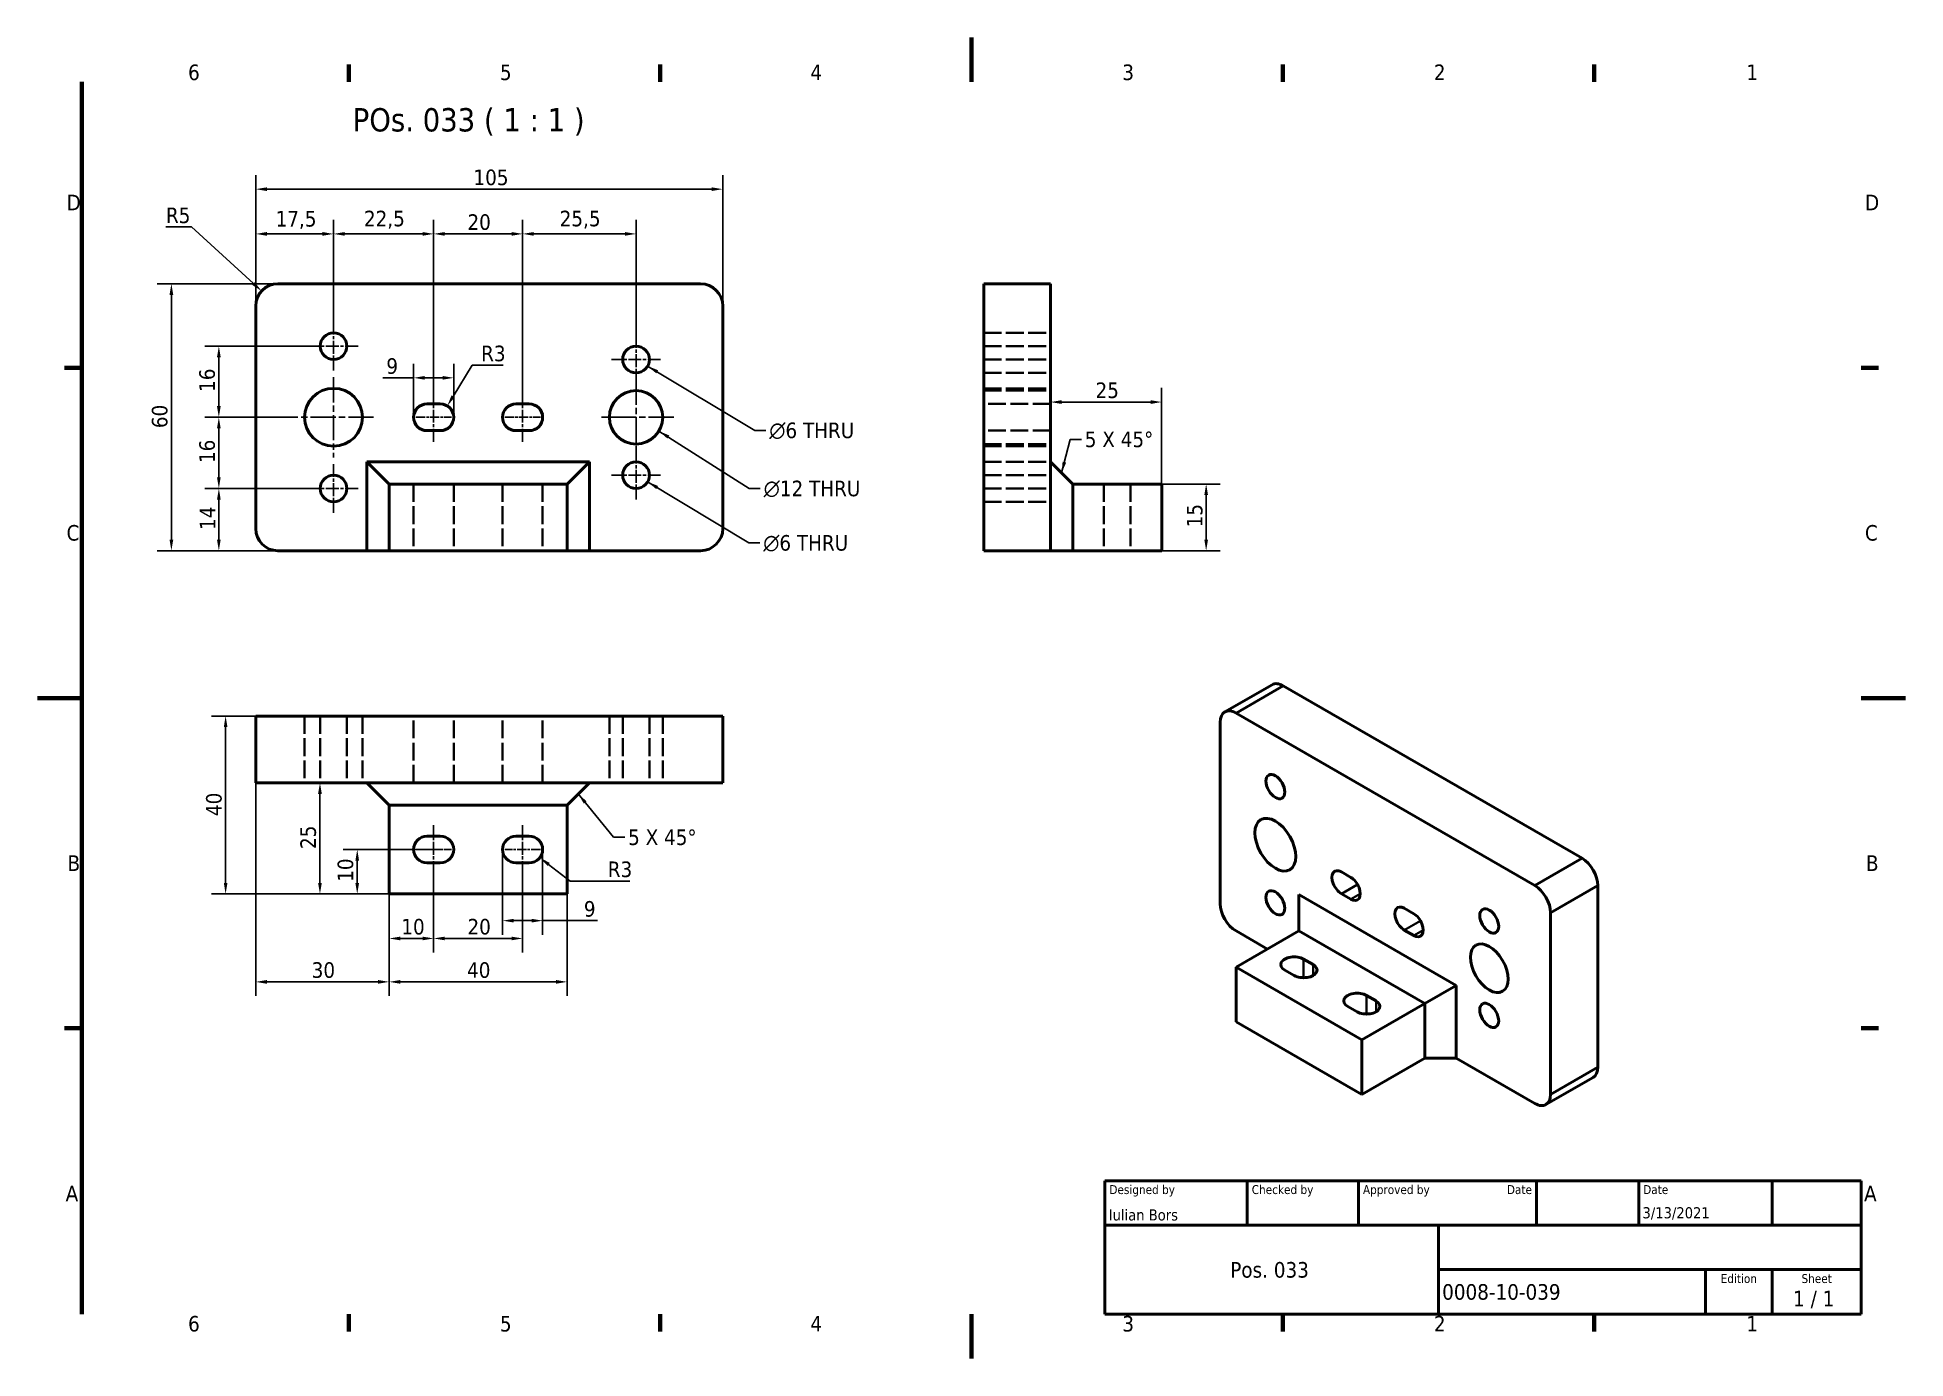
# Model space of a CAD drawing. Header units: millimetres. Extents: x 0 to 420, y 0 to 297.
import ezdxf
from ezdxf.enums import TextEntityAlignment as Align

# ---------------------------------------------------------------- set-up
doc = ezdxf.new("R2010")
doc.units = ezdxf.units.MM
doc.linetypes.add('CHAIN', pattern=[0.3543, 0.2362, -0.0295, 0.0591, -0.0295])
doc.linetypes.add('DASHED', pattern=[0.2068, 0.1655, -0.0413])
for name, color, linetype, lineweight in [('Border (ISO)', 7, 'Continuous', 70), ('Center Mark (ISO)', 7, 'Continuous', 25), ('Centerline (ISO)', 7, 'Continuous', 25), ('Dimension (ISO)', 7, 'Continuous', 25), ('Hidden (ISO)', 7, 'DASHED', 35), ('Symbol (ISO)', 7, 'Continuous', 25), ('Title (ISO)', 7, 'Continuous', 50), ('Visible (ISO)', 7, 'Continuous', 50), ('Visible Narrow (ISO)', 7, 'Continuous', 35)]:
    doc.layers.add(name, color=color, linetype=linetype, lineweight=lineweight)
doc.styles.add('Note Text (ISO)', font='tahoma.ttf')
doc.styles.add('Text Style39', font='tahoma.ttf')
doc.styles.add('Text Style41', font='tahoma.ttf')
doc.styles.add('Text Style45', font='tahoma.ttf')
doc.dimstyles.new('Default - Method 1b (ISO)', dxfattribs={"dimtxt": 3.5, "dimasz": 2.5, "dimexe": 3.175, "dimexo": 0, "dimgap": 0.762, "dimtad": 1, "dimtoh": 1, "dimrnd": 1e-08, "dimtxsty": 'Note Text (ISO)', "dimcen": 0.09, "dimdle": 10, "dimclrd": 256, "dimclre": 256, "dimclrt": 256, "dimazin": 2, "dimtfac": 1, "dimtmove": 0, "dimatfit": 3, "dimfxl": 0, "dimtolj": 1, "dimlwd": -1, "dimlwe": -1, "dimarcsym": 0})
doc.dimstyles.new('Default - Method 1b (ISO)$7', dxfattribs={"dimtxt": 3.5, "dimasz": 2.5, "dimexe": 3.175, "dimexo": 0, "dimgap": 0.762, "dimtad": 1, "dimtoh": 1, "dimrnd": 1e-08, "dimtxsty": 'Note Text (ISO)', "dimcen": 0.09, "dimdle": 10, "dimclrd": 256, "dimclre": 256, "dimclrt": 256, "dimazin": 2, "dimtfac": 1, "dimtmove": 0, "dimatfit": 3, "dimfxl": 0, "dimtolj": 1, "dimlwd": -1, "dimlwe": -1, "dimarcsym": 0})
doc.dimstyles.new('Default - Method 2b (ISO)$7', dxfattribs={"dimtxt": 3.5, "dimasz": 2.5, "dimexe": 3.175, "dimexo": 0, "dimgap": 0.762, "dimtad": 1, "dimtih": 1, "dimtoh": 1, "dimrnd": 1e-08, "dimtxsty": 'Note Text (ISO)', "dimcen": 0.09, "dimdle": 10, "dimclrd": 256, "dimclre": 256, "dimclrt": 256, "dimazin": 2, "dimtfac": 1, "dimtmove": 0, "dimatfit": 3, "dimfxl": 0, "dimtolj": 1, "dimlwd": -1, "dimlwe": -1, "dimarcsym": 0})

# ---------------------------------------------------------------- blocks, each defined once
blk = doc.blocks.new('Borders Default Border')
at = {"layer": 'Border (ISO)'}
for p, q in [((70, 287), (70, 290.9)), ((140, 287), (140, 290.9)), ((280, 287), (280, 290.9)), ((350, 287), (350, 290.9)), ((10, 222.75), (6.1, 222.75)), ((410, 222.75), (413.9, 222.75)), ((10, 74.25), (6.1, 74.25)), ((410, 74.25), (413.9, 74.25)), ((70, 10), (70, 6.1)), ((140, 10), (140, 6.1)), ((280, 10), (280, 6.1)), ((350, 10), (350, 6.1))]:
    blk.add_line(p, q, dxfattribs=at)
at = {"layer": 'Border (ISO)', "flags": 128}
for points in [[(210, 297), (210, 287)], [(10, 10), (10, 287)], [(0, 148.5), (10, 148.5)], [(420, 148.5), (410, 148.5)], [(210, 0), (210, 10)]]:
    blk.add_lwpolyline(points, dxfattribs=at)
at = {"layer": 'Border (ISO)', "char_height": 3.5, "attachment_point": 7, "style": 'Note Text (ISO)'}
for s, insert in [('6', (33.88, 287.33)), ('5', (103.98, 287.33)), ('4', (173.78, 287.4)), ('3', (243.91, 287.33)), ('2', (313.94, 287.4)), ('1', (384.21, 287.4)), ('D', (6.57, 258.13)), ('D', (410.87, 258.13)), ('C', (6.56, 183.81)), ('C', (410.86, 183.81)), ('B', (6.78, 109.63)), ('B', (411.08, 109.63)), ('A', (6.36, 35.38)), ('A', (410.66, 35.38)), ('6', (33.88, 6.03)), ('5', (103.98, 6.03)), ('4', (173.78, 6.1)), ('3', (243.91, 6.03)), ('2', (313.94, 6.1)), ('1', (384.21, 6.1))]:
    blk.add_mtext(s, dxfattribs=dict(at, insert=insert))
blk = doc.blocks.new('*D5')
at = {"layer": 'Defpoints', "color": 0}
for p in [(40.8, 195.6), (61.09, 195.6), (54.09, 181.6)]:
    blk.add_point(p, dxfattribs=at)
at = {"layer": 'Dimension (ISO)'}
for p, q in [((61.09, 195.6), (37.62, 195.6)), ((40.8, 184.1), (40.8, 193.1)), ((54.09, 181.6), (37.62, 181.6))]:
    blk.add_line(p, q, dxfattribs=at)
for points in [[(40.38, 193.1), (41.21, 193.1), (40.8, 195.6)], [(40.38, 184.1), (41.21, 184.1), (40.8, 181.6)]]:
    blk.add_solid(points, dxfattribs=at)
at = {"layer": 'Dimension (ISO)', "insert": (36.52, 186.29), "char_height": 3.5, "attachment_point": 1, "rotation": 90, "style": 'Note Text (ISO)'}
blk.add_mtext('\\A1;14', dxfattribs=at)
blk = doc.blocks.new('*D6')
at = {"layer": 'Defpoints', "color": 0}
for p in [(57.59, 211.6), (40.8, 195.6), (61.09, 195.6)]:
    blk.add_point(p, dxfattribs=at)
at = {"layer": 'Dimension (ISO)'}
for p, q in [((57.59, 211.6), (37.62, 211.6)), ((40.8, 209.1), (40.8, 198.1)), ((61.09, 195.6), (37.62, 195.6))]:
    blk.add_line(p, q, dxfattribs=at)
for points in [[(40.38, 209.1), (41.21, 209.1), (40.8, 211.6)], [(40.38, 198.1), (41.21, 198.1), (40.8, 195.6)]]:
    blk.add_solid(points, dxfattribs=at)
at = {"layer": 'Dimension (ISO)', "insert": (36.4, 201.31), "char_height": 3.5, "attachment_point": 1, "rotation": 90, "style": 'Note Text (ISO)'}
blk.add_mtext('\\A1;16', dxfattribs=at)
blk = doc.blocks.new('*D7')
at = {"layer": 'Defpoints', "color": 0}
for p in [(40.8, 227.6), (61.09, 227.6), (57.59, 211.6)]:
    blk.add_point(p, dxfattribs=at)
at = {"layer": 'Dimension (ISO)'}
for p, q in [((61.09, 227.6), (37.62, 227.6)), ((40.8, 214.1), (40.8, 225.1)), ((57.59, 211.6), (37.62, 211.6))]:
    blk.add_line(p, q, dxfattribs=at)
for points in [[(40.38, 225.1), (41.21, 225.1), (40.8, 227.6)], [(40.38, 214.1), (41.21, 214.1), (40.8, 211.6)]]:
    blk.add_solid(points, dxfattribs=at)
at = {"layer": 'Dimension (ISO)', "insert": (36.4, 217.31), "char_height": 3.5, "attachment_point": 1, "rotation": 90, "style": 'Note Text (ISO)'}
blk.add_mtext('\\A1;16', dxfattribs=at)
blk = doc.blocks.new('*D8')
at = {"layer": 'Defpoints', "color": 0}
for p in [(54.09, 241.6), (30.13, 181.6), (54.09, 181.6)]:
    blk.add_point(p, dxfattribs=at)
at = {"layer": 'Dimension (ISO)'}
for p, q in [((54.09, 241.6), (26.96, 241.6)), ((30.13, 239.1), (30.13, 184.1)), ((54.09, 181.6), (26.96, 181.6))]:
    blk.add_line(p, q, dxfattribs=at)
for points in [[(29.71, 239.1), (30.55, 239.1), (30.13, 241.6)], [(29.71, 184.1), (30.55, 184.1), (30.13, 181.6)]]:
    blk.add_solid(points, dxfattribs=at)
at = {"layer": 'Dimension (ISO)', "insert": (25.73, 209.16), "char_height": 3.5, "attachment_point": 1, "rotation": 90, "style": 'Note Text (ISO)'}
blk.add_mtext('\\A1;60', dxfattribs=at)
blk = doc.blocks.new('*D9')
at = {"layer": 'Defpoints', "color": 0}
for p in [(66.59, 252.82), (49.09, 236.6), (66.59, 233.1)]:
    blk.add_point(p, dxfattribs=at)
at = {"layer": 'Dimension (ISO)'}
for p, q in [((49.09, 236.6), (49.09, 256)), ((51.59, 252.82), (64.09, 252.82)), ((66.59, 233.1), (66.59, 256))]:
    blk.add_line(p, q, dxfattribs=at)
for points in [[(51.59, 253.24), (51.59, 252.41), (49.09, 252.82)], [(64.09, 253.24), (64.09, 252.41), (66.59, 252.82)]]:
    blk.add_solid(points, dxfattribs=at)
at = {"layer": 'Dimension (ISO)', "insert": (53.56, 257.97), "char_height": 3.5, "attachment_point": 1, "style": 'Note Text (ISO)'}
blk.add_mtext('\\A1;17,5', dxfattribs=at)
blk = doc.blocks.new('*D10')
at = {"layer": 'Defpoints', "color": 0}
for p in [(89.09, 252.82), (66.59, 233.1), (89.09, 217.1)]:
    blk.add_point(p, dxfattribs=at)
at = {"layer": 'Dimension (ISO)'}
for p, q in [((66.59, 233.1), (66.59, 256)), ((69.09, 252.82), (86.59, 252.82)), ((89.09, 217.1), (89.09, 256))]:
    blk.add_line(p, q, dxfattribs=at)
for points in [[(69.09, 253.24), (69.09, 252.41), (66.59, 252.82)], [(86.59, 253.24), (86.59, 252.41), (89.09, 252.82)]]:
    blk.add_solid(points, dxfattribs=at)
at = {"layer": 'Dimension (ISO)', "insert": (73.42, 258.03), "char_height": 3.5, "attachment_point": 1, "style": 'Note Text (ISO)'}
blk.add_mtext('\\A1;22,5', dxfattribs=at)
blk = doc.blocks.new('*D11')
at = {"layer": 'Defpoints', "color": 0}
for p in [(109.09, 252.82), (89.09, 217.1), (109.09, 217.1)]:
    blk.add_point(p, dxfattribs=at)
at = {"layer": 'Dimension (ISO)'}
for p, q in [((89.09, 217.1), (89.09, 256)), ((91.59, 252.82), (106.59, 252.82)), ((109.09, 217.1), (109.09, 256))]:
    blk.add_line(p, q, dxfattribs=at)
for points in [[(91.59, 253.24), (91.59, 252.41), (89.09, 252.82)], [(106.59, 253.24), (106.59, 252.41), (109.09, 252.82)]]:
    blk.add_solid(points, dxfattribs=at)
at = {"layer": 'Dimension (ISO)', "insert": (96.69, 257.23), "char_height": 3.5, "attachment_point": 1, "style": 'Note Text (ISO)'}
blk.add_mtext('\\A1;20', dxfattribs=at)
blk = doc.blocks.new('*D12')
at = {"layer": 'Defpoints', "color": 0}
for p in [(134.59, 252.82), (134.59, 230.1), (109.09, 217.1)]:
    blk.add_point(p, dxfattribs=at)
at = {"layer": 'Dimension (ISO)'}
for p, q in [((109.09, 217.1), (109.09, 256)), ((111.59, 252.82), (132.09, 252.82)), ((134.59, 230.1), (134.59, 256))]:
    blk.add_line(p, q, dxfattribs=at)
for points in [[(111.59, 253.24), (111.59, 252.41), (109.09, 252.82)], [(132.09, 253.24), (132.09, 252.41), (134.59, 252.82)]]:
    blk.add_solid(points, dxfattribs=at)
at = {"layer": 'Dimension (ISO)', "insert": (117.42, 258.03), "char_height": 3.5, "attachment_point": 1, "style": 'Note Text (ISO)'}
blk.add_mtext('\\A1;25,5', dxfattribs=at)
blk = doc.blocks.new('*D13')
at = {"layer": 'Defpoints', "color": 0}
for p in [(154.09, 262.88), (49.09, 236.6), (154.09, 236.6)]:
    blk.add_point(p, dxfattribs=at)
at = {"layer": 'Dimension (ISO)'}
for p, q in [((49.09, 236.6), (49.09, 266.05)), ((154.09, 236.6), (154.09, 266.05)), ((51.59, 262.88), (151.59, 262.88))]:
    blk.add_line(p, q, dxfattribs=at)
for points in [[(51.59, 263.29), (51.59, 262.46), (49.09, 262.88)], [(151.59, 263.29), (151.59, 262.46), (154.09, 262.88)]]:
    blk.add_solid(points, dxfattribs=at)
at = {"layer": 'Dimension (ISO)', "insert": (98.04, 267.28), "char_height": 3.5, "attachment_point": 1, "style": 'Note Text (ISO)'}
blk.add_mtext('\\A1;105', dxfattribs=at)
blk = doc.blocks.new('*D14')
at = {"layer": 'Defpoints', "color": 0}
for p in [(50.41, 239.98), (54.09, 236.6)]:
    blk.add_point(p, dxfattribs=at)
at = {"layer": 'Dimension (ISO)'}
for p, q in [((28.91, 254.42), (34.68, 254.42)), ((34.68, 254.42), (48.56, 241.67))]:
    blk.add_line(p, q, dxfattribs=at)
blk.add_solid([(48.85, 241.98), (48.28, 241.36), (50.41, 239.98)], dxfattribs=at)
at = {"layer": 'Dimension (ISO)', "insert": (28.91, 258.75), "char_height": 3.5, "attachment_point": 1, "style": 'Note Text (ISO)'}
blk.add_mtext('\\A1;R5', dxfattribs=at)
blk = doc.blocks.new('*D15')
at = {"layer": 'Defpoints', "color": 0}
for p in [(89.09, 108.95), (79.09, 104.45), (89.09, 94.45)]:
    blk.add_point(p, dxfattribs=at)
at = {"layer": 'Dimension (ISO)'}
for p, q in [((89.09, 108.95), (89.09, 91.27)), ((79.09, 104.45), (79.09, 91.27)), ((81.59, 94.45), (86.59, 94.45))]:
    blk.add_line(p, q, dxfattribs=at)
for points in [[(81.59, 94.86), (81.59, 94.03), (79.09, 94.45)], [(86.59, 94.86), (86.59, 94.03), (89.09, 94.45)]]:
    blk.add_solid(points, dxfattribs=at)
at = {"layer": 'Dimension (ISO)', "insert": (81.82, 98.85), "char_height": 3.5, "attachment_point": 1, "style": 'Note Text (ISO)'}
blk.add_mtext('\\A1;10', dxfattribs=at)
blk = doc.blocks.new('*D16')
at = {"layer": 'Defpoints', "color": 0}
for p in [(89.09, 108.95), (109.09, 108.95), (109.09, 94.45)]:
    blk.add_point(p, dxfattribs=at)
at = {"layer": 'Dimension (ISO)'}
for p, q in [((89.09, 108.95), (89.09, 91.27)), ((109.09, 108.95), (109.09, 91.27)), ((91.59, 94.45), (106.59, 94.45))]:
    blk.add_line(p, q, dxfattribs=at)
for points in [[(91.59, 94.86), (91.59, 94.03), (89.09, 94.45)], [(106.59, 94.86), (106.59, 94.03), (109.09, 94.45)]]:
    blk.add_solid(points, dxfattribs=at)
at = {"layer": 'Dimension (ISO)', "insert": (96.69, 98.85), "char_height": 3.5, "attachment_point": 1, "style": 'Note Text (ISO)'}
blk.add_mtext('\\A1;20', dxfattribs=at)
blk = doc.blocks.new('*D17')
at = {"layer": 'Defpoints', "color": 0}
for p in [(79.09, 104.45), (119.09, 104.45), (119.09, 84.69)]:
    blk.add_point(p, dxfattribs=at)
at = {"layer": 'Dimension (ISO)'}
for p, q in [((79.09, 104.45), (79.09, 81.52)), ((119.09, 104.45), (119.09, 81.52)), ((81.59, 84.69), (116.59, 84.69))]:
    blk.add_line(p, q, dxfattribs=at)
for points in [[(81.59, 85.11), (81.59, 84.27), (79.09, 84.69)], [(116.59, 85.11), (116.59, 84.27), (119.09, 84.69)]]:
    blk.add_solid(points, dxfattribs=at)
at = {"layer": 'Dimension (ISO)', "insert": (96.6, 89.1), "char_height": 3.5, "attachment_point": 1, "style": 'Note Text (ISO)'}
blk.add_mtext('\\A1;40', dxfattribs=at)
blk = doc.blocks.new('*D18')
at = {"layer": 'Defpoints', "color": 0}
for p in [(71.91, 114.45), (90.59, 114.45), (79.09, 104.45)]:
    blk.add_point(p, dxfattribs=at)
at = {"layer": 'Dimension (ISO)'}
for p, q in [((90.59, 114.45), (68.73, 114.45)), ((71.91, 106.95), (71.91, 111.95)), ((79.09, 104.45), (68.73, 104.45))]:
    blk.add_line(p, q, dxfattribs=at)
for points in [[(71.49, 111.95), (72.32, 111.95), (71.91, 114.45)], [(71.49, 106.95), (72.32, 106.95), (71.91, 104.45)]]:
    blk.add_solid(points, dxfattribs=at)
at = {"layer": 'Dimension (ISO)', "insert": (67.5, 107.18), "char_height": 3.5, "attachment_point": 1, "rotation": 90, "style": 'Note Text (ISO)'}
blk.add_mtext('\\A1;10', dxfattribs=at)
blk = doc.blocks.new('*D19')
at = {"layer": 'Defpoints', "color": 0}
for p in [(63.53, 129.45), (63.53, 104.45), (79.09, 104.45)]:
    blk.add_point(p, dxfattribs=at)
at = {"layer": 'Dimension (ISO)'}
for p, q in [((63.53, 126.95), (63.53, 106.95)), ((79.09, 104.45), (60.35, 104.45))]:
    blk.add_line(p, q, dxfattribs=at)
for points in [[(63.11, 126.95), (63.95, 126.95), (63.53, 129.45)], [(63.11, 106.95), (63.95, 106.95), (63.53, 104.45)]]:
    blk.add_solid(points, dxfattribs=at)
at = {"layer": 'Dimension (ISO)', "insert": (59.12, 114.57), "char_height": 3.5, "attachment_point": 1, "rotation": 90, "style": 'Note Text (ISO)'}
blk.add_mtext('\\A1;25', dxfattribs=at)
blk = doc.blocks.new('*D20')
at = {"layer": 'Defpoints', "color": 0}
for p in [(104.59, 114.45), (113.59, 114.45), (113.59, 98.45)]:
    blk.add_point(p, dxfattribs=at)
at = {"layer": 'Dimension (ISO)'}
for p, q in [((104.59, 114.45), (104.59, 95.27)), ((113.59, 114.45), (113.59, 95.27)), ((107.09, 98.45), (111.09, 98.45)), ((113.59, 98.45), (125.89, 98.45))]:
    blk.add_line(p, q, dxfattribs=at)
for points in [[(107.09, 98.86), (107.09, 98.03), (104.59, 98.45)], [(111.09, 98.86), (111.09, 98.03), (113.59, 98.45)]]:
    blk.add_solid(points, dxfattribs=at)
at = {"layer": 'Dimension (ISO)', "insert": (122.86, 102.85), "char_height": 3.5, "attachment_point": 1, "style": 'Note Text (ISO)'}
blk.add_mtext('\\A1;9', dxfattribs=at)
blk = doc.blocks.new('*D21')
at = {"layer": 'Defpoints', "color": 0}
for p in [(110.59, 114.45), (112.96, 112.62)]:
    blk.add_point(p, dxfattribs=at)
at = {"layer": 'Dimension (ISO)'}
for p, q in [((119.81, 107.34), (114.94, 111.09)), ((133.22, 107.34), (119.81, 107.34))]:
    blk.add_line(p, q, dxfattribs=at)
blk.add_solid([(115.2, 111.42), (114.69, 110.76), (112.96, 112.62)], dxfattribs=at)
at = {"layer": 'Dimension (ISO)', "insert": (128.23, 111.75), "char_height": 3.5, "attachment_point": 1, "style": 'Note Text (ISO)'}
blk.add_mtext('\\A1;R3', dxfattribs=at)
blk = doc.blocks.new('*D22')
at = {"layer": 'Defpoints', "color": 0}
for p in [(93.59, 220.47), (84.59, 211.6), (93.59, 211.6)]:
    blk.add_point(p, dxfattribs=at)
at = {"layer": 'Dimension (ISO)'}
for p, q in [((84.59, 211.6), (84.59, 223.64)), ((93.59, 211.6), (93.59, 223.64)), ((84.59, 220.47), (77.69, 220.47)), ((91.09, 220.47), (87.09, 220.47))]:
    blk.add_line(p, q, dxfattribs=at)
for points in [[(87.09, 220.89), (87.09, 220.05), (84.59, 220.47)], [(91.09, 220.89), (91.09, 220.05), (93.59, 220.47)]]:
    blk.add_solid(points, dxfattribs=at)
at = {"layer": 'Dimension (ISO)', "insert": (78.45, 224.87), "char_height": 3.5, "attachment_point": 1, "style": 'Note Text (ISO)'}
blk.add_mtext('\\A1;9', dxfattribs=at)
blk = doc.blocks.new('*D23')
at = {"layer": 'Defpoints', "color": 0}
for p in [(90.59, 211.6), (92.15, 214.16)]:
    blk.add_point(p, dxfattribs=at)
at = {"layer": 'Dimension (ISO)'}
for p, q in [((97.73, 223.29), (93.45, 216.29)), ((104.75, 223.29), (97.73, 223.29))]:
    blk.add_line(p, q, dxfattribs=at)
blk.add_solid([(93.1, 216.51), (93.81, 216.07), (92.15, 214.16)], dxfattribs=at)
at = {"layer": 'Dimension (ISO)', "insert": (99.76, 227.7), "char_height": 3.5, "attachment_point": 1, "style": 'Note Text (ISO)'}
blk.add_mtext('\\A1;R3', dxfattribs=at)
blk = doc.blocks.new('*D24')
at = {"layer": 'Defpoints', "color": 0}
for p in [(54.09, 144.45), (42.32, 104.45), (79.09, 104.45)]:
    blk.add_point(p, dxfattribs=at)
at = {"layer": 'Dimension (ISO)'}
for p, q in [((54.09, 144.45), (39.15, 144.45)), ((42.32, 141.95), (42.32, 106.95)), ((79.09, 104.45), (39.15, 104.45))]:
    blk.add_line(p, q, dxfattribs=at)
for points in [[(41.91, 141.95), (42.74, 141.95), (42.32, 144.45)], [(41.91, 106.95), (42.74, 106.95), (42.32, 104.45)]]:
    blk.add_solid(points, dxfattribs=at)
at = {"layer": 'Dimension (ISO)', "insert": (37.92, 121.96), "char_height": 3.5, "attachment_point": 1, "rotation": 90, "style": 'Note Text (ISO)'}
blk.add_mtext('\\A1;40', dxfattribs=at)
blk = doc.blocks.new('*D25')
at = {"layer": 'Defpoints', "color": 0}
for p in [(49.09, 129.45), (79.09, 104.45), (49.09, 84.69)]:
    blk.add_point(p, dxfattribs=at)
at = {"layer": 'Dimension (ISO)'}
for p, q in [((49.09, 129.45), (49.09, 81.52)), ((79.09, 104.45), (79.09, 81.52)), ((76.59, 84.69), (51.59, 84.69))]:
    blk.add_line(p, q, dxfattribs=at)
for points in [[(51.59, 85.11), (51.59, 84.27), (49.09, 84.69)], [(76.59, 85.11), (76.59, 84.27), (79.09, 84.69)]]:
    blk.add_solid(points, dxfattribs=at)
at = {"layer": 'Dimension (ISO)', "insert": (61.67, 89.1), "char_height": 3.5, "attachment_point": 1, "style": 'Note Text (ISO)'}
blk.add_mtext('\\A1;30', dxfattribs=at)
blk = doc.blocks.new('*D26')
at = {"layer": 'Defpoints', "color": 0}
for p in [(252.75, 196.6), (252.75, 181.6), (262.75, 181.6)]:
    blk.add_point(p, dxfattribs=at)
at = {"layer": 'Dimension (ISO)'}
for p, q in [((252.75, 196.6), (265.93, 196.6)), ((262.75, 194.1), (262.75, 184.1)), ((252.75, 181.6), (265.93, 181.6))]:
    blk.add_line(p, q, dxfattribs=at)
for points in [[(262.34, 194.1), (263.17, 194.1), (262.75, 196.6)], [(262.34, 184.1), (263.17, 184.1), (262.75, 181.6)]]:
    blk.add_solid(points, dxfattribs=at)
at = {"layer": 'Dimension (ISO)', "insert": (258.41, 186.86), "char_height": 3.5, "attachment_point": 1, "rotation": 90, "style": 'Note Text (ISO)'}
blk.add_mtext('\\A1;15', dxfattribs=at)
blk = doc.blocks.new('*D27')
at = {"layer": 'Defpoints', "color": 0}
for p in [(227.75, 215.02), (252.75, 215.02), (252.75, 196.6)]:
    blk.add_point(p, dxfattribs=at)
at = {"layer": 'Dimension (ISO)'}
for p, q in [((230.25, 215.02), (250.25, 215.02)), ((252.75, 196.6), (252.75, 218.19))]:
    blk.add_line(p, q, dxfattribs=at)
for points in [[(230.25, 215.44), (230.25, 214.6), (227.75, 215.02)], [(250.25, 215.44), (250.25, 214.6), (252.75, 215.02)]]:
    blk.add_solid(points, dxfattribs=at)
at = {"layer": 'Dimension (ISO)', "insert": (237.88, 219.43), "char_height": 3.5, "attachment_point": 1, "style": 'Note Text (ISO)'}
blk.add_mtext('\\A1;25', dxfattribs=at)
blk = doc.blocks.new('Title Blocks I.A.B')
at = {"layer": 'Title (ISO)'}
for p, q in [((270.07, 130), (100.07, 130)), ((100.07, 130), (100.07, 100)), ((132.07, 120), (132.07, 130)), ((157.07, 120), (157.07, 130)), ((197.07, 120), (197.07, 130)), ((220.07, 120), (220.07, 130)), ((250.07, 120), (250.07, 130)), ((270.07, 100), (270.07, 130)), ((100.07, 120), (270.07, 120)), ((175.07, 120), (175.07, 100)), ((270.07, 110), (175.07, 110)), ((235.07, 100), (235.07, 110)), ((250.07, 100), (250.07, 110)), ((100.07, 100), (270.07, 100))]:
    blk.add_line(p, q, dxfattribs=at)
at = {"layer": 'Title (ISO)', "style": 'Text Style41'}
for s, p in [('Designed by', (101.07, 129)), ('Checked by', (133.07, 129)), ('Approved by', (158.07, 129)), ('Date', (221.07, 129))]:
    blk.add_text(s, height=2, dxfattribs=at).set_placement(p, align=Align.TOP_LEFT)
blk.add_text('Date', height=2, dxfattribs=at).set_placement((196.07, 129), align=Align.TOP_RIGHT)
for s, p in [('Edition', (242.57, 109)), ('Sheet', (260.07, 109))]:
    blk.add_text(s, height=2, dxfattribs=at).set_placement(p, align=Align.TOP_CENTER)
at = {"layer": 'Title (ISO)', "style": 'Note Text (ISO)'}
blk.add_text('1 / 1 ', height=3.5, dxfattribs=at).set_placement((260.07, 103.5), align=Align.MIDDLE_CENTER)
at = {"layer": 'Title (ISO)'}
for tag, p, height, style in [('AUTHOR_001', (100.92, 121.05), 2.5, 'Text Style39'), ('CREATION_DATE_001', (220.91, 121.54), 2.5, 'Text Style39'), ('COMPANY_001', (128.24, 108.21), 3.5, 'Note Text (ISO)'), ('PART_NUMBER_001', (175.88, 103.25), 3.5, 'Note Text (ISO)')]:
    blk.add_attdef(tag, p, '', height=height, dxfattribs=dict(at, style=style))
at = {"layer": 'Title (ISO)', "style": 'Text Style39'}
for tag, p in [('CHECKED_BY', (133.07, 121)), ('ENG_APPROVED_BY', (158.07, 121))]:
    blk.add_attdef(tag, text='', height=2.5, dxfattribs=at).set_placement(p, align=Align.BOTTOM_LEFT)
blk.add_attdef('ENG_APPROVAL_DATE', text='', height=2.5, dxfattribs=at).set_placement((196.07, 121), align=Align.BOTTOM_RIGHT)
at = {"layer": 'Title (ISO)', "style": 'Note Text (ISO)'}
for tag, p in [('TITLE', (222.57, 115)), ('REVISION_NUMBER', (242.57, 103.5))]:
    blk.add_attdef(tag, text='', height=3.5, dxfattribs=at).set_placement(p, align=Align.MIDDLE_CENTER)

msp = doc.modelspace()

# ---------------------------------------------------------------- linework, layer by layer
at = {"layer": 'Center Mark (ISO)', "linetype": 'CHAIN', "ltscale": 12.223182}
for p, q in [((66.588, 233.095), (66.588, 222.095)), ((72.088, 227.595), (61.088, 227.595)), ((134.588, 230.095), (134.588, 219.095)), ((140.088, 224.595), (129.088, 224.595)), ((134.588, 204.095), (134.588, 193.095)), ((66.588, 201.095), (66.588, 190.095)), ((140.088, 198.595), (129.088, 198.595)), ((72.088, 195.595), (61.088, 195.595))]:
    msp.add_line(p, q, dxfattribs=at)
at = {"layer": 'Center Mark (ISO)', "linetype": 'CHAIN', "ltscale": 23.990969}
for p, q in [((66.588, 220.595), (66.588, 202.595)), ((134.588, 220.095), (134.588, 203.095)), ((75.588, 211.595), (57.588, 211.595)), ((143.088, 211.595), (126.088, 211.595))]:
    msp.add_line(p, q, dxfattribs=at)
at = {"layer": 'Centerline (ISO)', "linetype": 'CHAIN', "ltscale": 12.223182}
for p, q in [((89.088, 206.095), (89.088, 217.095)), ((109.088, 206.095), (109.088, 217.095)), ((89.088, 108.947), (89.088, 119.947)), ((109.088, 108.947), (109.088, 119.947))]:
    msp.add_line(p, q, dxfattribs=at)
at = {"layer": 'Centerline (ISO)', "linetype": 'CHAIN', "ltscale": 8.88956}
for p, q in [((85.088, 211.595), (93.088, 211.595)), ((105.088, 211.595), (113.088, 211.595)), ((85.088, 114.447), (93.088, 114.447)), ((113.088, 114.447), (105.088, 114.447))]:
    msp.add_line(p, q, dxfattribs=at)
at = {"layer": 'Hidden (ISO)', "ltscale": 24.17795}
for p, q in [((212.755, 230.595), (227.755, 230.595)), ((212.755, 227.595), (227.755, 227.595)), ((212.755, 224.595), (227.755, 224.595)), ((212.755, 221.595), (227.755, 221.595)), ((212.755, 218.095), (227.755, 218.095)), ((212.755, 217.595), (227.755, 217.595)), ((227.755, 214.595), (212.755, 214.595)), ((227.755, 208.595), (212.755, 208.595)), ((212.755, 205.595), (227.755, 205.595)), ((212.755, 205.095), (227.755, 205.095)), ((212.755, 201.595), (227.755, 201.595)), ((212.755, 198.595), (227.755, 198.595)), ((84.588, 196.595), (84.588, 181.595)), ((93.588, 196.595), (93.588, 181.595)), ((104.588, 196.595), (104.588, 181.595)), ((113.588, 196.595), (113.588, 181.595)), ((212.755, 195.595), (227.755, 195.595)), ((239.755, 196.595), (239.755, 181.595)), ((245.755, 196.595), (245.755, 181.595)), ((212.755, 192.595), (227.755, 192.595)), ((60.088, 144.447), (60.088, 129.447)), ((63.588, 144.447), (63.588, 129.447)), ((69.588, 144.447), (69.588, 129.447)), ((73.088, 144.447), (73.088, 129.447)), ((84.588, 129.447), (84.588, 144.447)), ((93.588, 129.447), (93.588, 144.447)), ((104.588, 129.447), (104.588, 144.447)), ((113.588, 129.447), (113.588, 144.447)), ((128.588, 144.447), (128.588, 129.447)), ((131.588, 144.447), (131.588, 129.447)), ((137.588, 144.447), (137.588, 129.447)), ((140.588, 144.447), (140.588, 129.447))]:
    msp.add_line(p, q, dxfattribs=at)
at = {"layer": 'Visible (ISO)'}
for p, q in [((54.088, 241.595), (149.088, 241.595)), ((212.755, 236.595), (212.755, 241.595)), ((227.755, 241.595), (212.755, 241.595)), ((227.755, 241.595), (227.755, 236.595)), ((49.088, 186.595), (49.088, 236.595)), ((154.088, 236.595), (154.088, 186.595)), ((212.755, 236.595), (212.755, 186.595)), ((227.755, 186.595), (227.755, 236.595)), ((87.588, 214.595), (90.588, 214.595)), ((107.588, 214.595), (110.588, 214.595)), ((90.588, 208.595), (87.588, 208.595)), ((110.588, 208.595), (107.588, 208.595)), ((124.088, 201.595), (74.088, 201.595)), ((74.088, 201.595), (79.088, 196.595)), ((74.088, 201.595), (74.088, 181.595)), ((119.088, 196.595), (124.088, 201.595)), ((124.088, 181.595), (124.088, 201.595)), ((227.755, 201.595), (232.755, 196.595)), ((79.088, 196.595), (119.088, 196.595)), ((79.088, 196.595), (79.088, 181.595)), ((119.088, 196.595), (119.088, 181.595)), ((232.755, 181.595), (232.755, 196.595)), ((232.755, 196.595), (252.755, 196.595)), ((252.755, 196.595), (252.755, 181.595)), ((212.755, 181.595), (212.755, 186.595)), ((227.755, 186.595), (227.755, 181.595)), ((74.088, 181.595), (54.088, 181.595)), ((74.088, 181.595), (79.088, 181.595)), ((79.088, 181.595), (119.088, 181.595)), ((119.088, 181.595), (124.088, 181.595)), ((124.088, 181.595), (149.088, 181.595)), ((212.755, 181.595), (227.755, 181.595)), ((227.755, 181.595), (232.755, 181.595)), ((252.755, 181.595), (232.755, 181.595)), ((266.969, 145.369), (277.575, 151.493)), ((347.25, 112.462), (280.075, 151.245)), ((49.088, 144.447), (54.088, 144.447)), ((49.088, 144.447), (49.088, 129.447)), ((149.088, 144.447), (54.088, 144.447)), ((149.088, 144.447), (154.088, 144.447)), ((154.088, 129.447), (154.088, 144.447)), ((265.933, 102.256), (265.933, 143.08)), ((269.469, 145.122), (336.644, 106.338)), ((54.088, 129.447), (49.088, 129.447)), ((54.088, 129.447), (149.088, 129.447)), ((74.088, 129.447), (79.088, 124.447)), ((119.088, 124.447), (124.088, 129.447)), ((154.088, 129.447), (149.088, 129.447)), ((79.088, 124.447), (79.088, 104.447)), ((79.088, 124.447), (119.088, 124.447)), ((119.088, 124.447), (119.088, 104.447)), ((87.588, 117.447), (90.588, 117.447)), ((107.588, 117.447), (110.588, 117.447)), ((90.588, 111.447), (87.588, 111.447)), ((110.588, 111.447), (107.588, 111.447)), ((293.157, 109.4), (295.278, 108.175)), ((350.786, 65.513), (350.786, 106.338)), ((79.088, 104.447), (119.088, 104.447)), ((318.966, 83.884), (283.611, 104.297)), ((283.611, 104.297), (283.611, 96.132)), ((295.278, 103.276), (293.157, 104.501)), ((307.299, 101.235), (309.42, 100.01)), ((340.179, 100.214), (340.179, 59.39)), ((283.611, 96.132), (269.469, 87.967)), ((276.54, 92.049), (269.469, 96.132)), ((283.611, 96.132), (311.895, 79.802)), ((309.42, 95.111), (307.299, 96.336)), ((284.671, 89.804), (286.793, 88.579)), ((269.469, 87.967), (297.753, 71.637)), ((269.469, 87.967), (269.469, 75.719)), ((282.55, 86.13), (280.429, 87.355)), ((311.895, 79.802), (297.753, 71.637)), ((298.813, 81.639), (300.935, 80.414)), ((311.895, 79.802), (318.966, 83.884)), ((311.895, 79.802), (311.895, 67.554)), ((318.966, 67.554), (318.966, 83.884)), ((269.469, 75.719), (297.753, 59.39)), ((296.692, 77.965), (294.571, 79.19)), ((297.753, 71.637), (297.753, 59.39)), ((297.753, 59.39), (311.895, 67.554)), ((311.895, 67.554), (318.966, 67.554)), ((318.966, 67.554), (336.644, 57.348)), ((339.144, 57.101), (349.75, 63.224))]:
    msp.add_line(p, q, dxfattribs=at)
for centre, radius in [((66.588, 227.595), 3), ((134.588, 224.595), 3), ((66.588, 211.595), 6.5), ((134.588, 211.595), 6), ((66.588, 195.595), 3), ((134.588, 198.595), 3)]:
    msp.add_circle(centre, radius, dxfattribs=at)
for centre, radius, start, end in [((54.088, 236.595), 5, 90, 180), ((149.088, 236.595), 5, 0, 90), ((87.588, 211.595), 3, 90, 270), ((90.588, 211.595), 3, 270, 90), ((107.588, 211.595), 3, 90, 270), ((110.588, 211.595), 3, 270, 90), ((54.088, 186.595), 5, 180, 270), ((149.088, 186.595), 5, 270, 0), ((87.588, 114.447), 3, 90, 270), ((90.588, 114.447), 3, 270, 90), ((107.588, 114.447), 3, 90, 270), ((110.588, 114.447), 3, 270, 90)]:
    msp.add_arc(centre, radius, start, end, dxfattribs=at)
for centre, major_axis, start_param, end_param in [((280.075, 147.163), (-2.5, 4.33), 5.4977871, 6.2831853), ((269.469, 141.039), (-2.5, 4.33), 5.4977871, 7.0685835), ((293.157, 106.95), (-1.5, 2.598), 5.4977871, 8.6393798), ((347.25, 108.379), (-2.5, 4.33), 3.9269908, 5.4977871), ((295.278, 105.726), (1.5, -2.598), 5.4977871, 8.6393798), ((336.644, 102.256), (2.5, -4.33), 0.7853982, 2.3561945), ((269.469, 100.214), (-2.5, 4.33), 0.7853982, 2.3561945), ((307.299, 98.785), (-1.5, 2.598), 5.4977871, 8.6393798), ((309.42, 97.561), (1.5, -2.598), 5.4977871, 8.6393798), ((282.55, 88.579), (-3, 0), 3.9269908, 7.0685835), ((284.671, 87.355), (3, 0), 3.9269908, 7.0685835), ((296.692, 80.414), (-3, 0), 3.9269908, 7.0685835), ((298.813, 79.19), (3, 0), 3.9269908, 7.0685835), ((347.25, 67.554), (2.5, -4.33), 0, 0.7853982), ((336.644, 61.431), (2.5, -4.33), 5.4977871, 7.0685835)]:
    msp.add_ellipse(centre, major_axis=major_axis, ratio=0.5773503, start_param=start_param, end_param=end_param, dxfattribs=at)
for centre, major_axis in [((278.307, 128.588), (-1.5, 2.598)), ((278.307, 115.524), (-3.25, 5.629)), ((278.307, 102.46), (-1.5, 2.598)), ((326.391, 98.377), (-1.5, 2.598)), ((326.391, 87.763), (-3, 5.196)), ((326.391, 77.148), (-1.5, 2.598))]:
    msp.add_ellipse(centre, major_axis=major_axis, ratio=0.5773503, dxfattribs=at)
at = {"layer": 'Visible Narrow (ISO)'}
for p, q in [((269.469, 145.122), (280.075, 151.245)), ((347.25, 112.462), (336.644, 106.338)), ((293.157, 104.501), (296.778, 106.592)), ((340.179, 100.214), (350.786, 106.338)), ((295.278, 103.276), (297.399, 104.501)), ((307.299, 96.336), (310.92, 98.427)), ((309.42, 95.111), (311.541, 96.336)), ((284.671, 89.804), (284.671, 85.622)), ((286.793, 88.579), (286.793, 86.13)), ((298.813, 81.639), (298.813, 77.458)), ((300.935, 80.414), (300.935, 77.965)), ((350.786, 65.513), (340.179, 59.39))]:
    msp.add_line(p, q, dxfattribs=at)

# ---------------------------------------------------------------- block references
msp.add_blockref('Borders Default Border', (0, 0))
msp.add_blockref('Title Blocks I.A.B', (139.929, -90)).add_auto_attribs({'PART_NUMBER_001': '0008-10-039', 'COMPANY_001': 'Pos. 033', 'AUTHOR_001': 'Iulian Bors', 'CREATION_DATE_001': '3/13/2021'})

# ---------------------------------------------------------------- texts
at = {"layer": 'Symbol (ISO)'}
for s, insert, char_height, attachment_point, style in [('POs. 033 ( 1 : 1 )', (70.884, 274.905), 5.24, 7, 'Text Style45'), ('5 X 45°', (235.468, 208.39), 3.5, 1, 'Note Text (ISO)'), ('5 X 45°', (132.806, 118.952), 3.5, 1, 'Note Text (ISO)')]:
    msp.add_mtext(s, dxfattribs=dict(at, insert=insert, char_height=char_height, attachment_point=attachment_point, style=style))
at = {"layer": 'Symbol (ISO)', "char_height": 3.5, "attachment_point": 1, "line_spacing_factor": 0.6125, "style": 'Note Text (ISO)'}
for s, insert, width in [('\\fAIGDT|b0|i0;\\H3.5000;n\\fTahoma|b0|i0;\\H3.5000;6 THRU', (164.55, 210.413), 20.45914), ('\\fAIGDT|b0|i0;\\H3.5000;n\\fTahoma|b0|i0;\\H3.5000;12 THRU', (163.286, 197.351), 23.11182), ('\\fAIGDT|b0|i0;\\H3.5000;n\\fTahoma|b0|i0;\\H3.5000;6 THRU', (163.18, 185.131), 20.45914)]:
    msp.add_mtext(s, dxfattribs=dict(at, insert=insert, width=width))

# ---------------------------------------------------------------- dimensions: what is measured, and where the dimension line sits
at = {"layer": 'Dimension (ISO)'}
for base, p1, p2, override, picture, middle in [((154.088, 262.875), (49.088, 236.595), (154.088, 236.595), {"dimgap": 0.762, "dimtoh": 0, "dimdec": 2, "dimtol": 0, "dimlim": 0, "dimtp": 0, "dimtm": 0, "dimtdec": 2, "dimtofl": 0, "dimatfit": 1}, '*D13', (101.588, 262.875)), ((66.588, 252.824), (49.088, 236.595), (66.588, 233.095), {"dimgap": 0.762, "dimtoh": 0, "dimdec": 2, "dimtol": 0, "dimlim": 0, "dimtp": 0, "dimtm": 0, "dimtdec": 2, "dimtofl": 0, "dimatfit": 1}, '*D9', (57.838, 252.824)), ((252.755, 215.019), (227.755, 215.019), (252.755, 196.595), {"dimgap": 0.762, "dimtoh": 0, "dimdec": 2, "dimse1": 1, "dimtol": 0, "dimlim": 0, "dimtp": 0, "dimtm": 0, "dimtdec": 2, "dimtofl": 0, "dimatfit": 1}, '*D27', (240.255, 215.019)), ((109.088, 94.447), (89.088, 108.947), (109.088, 108.947), {"dimgap": 0.762, "dimtoh": 0, "dimdec": 2, "dimtol": 0, "dimlim": 0, "dimtp": 0, "dimtm": 0, "dimtdec": 2, "dimtofl": 0, "dimatfit": 1}, '*D16', (99.088, 94.447))]:
    dim = msp.add_linear_dim(base=base, p1=p1, p2=p2, dimstyle='Default - Method 1b (ISO)', override=override, dxfattribs=at)
    dim.commit()
    dim.dimension.update_dxf_attribs({"geometry": picture, "text_midpoint": middle, "dimtype": 160})
for center, mpoint, picture, middle in [((54.088, 236.595), (50.405, 239.977), '*D14', (31.414, 254.419)), ((90.588, 211.595), (92.151, 214.156), '*D23', (102.253, 223.293)), ((110.588, 114.447), (112.964, 112.616), '*D21', (130.725, 107.339))]:
    dim = msp.add_radius_dim(center=center, mpoint=mpoint, dimstyle='Default - Method 1b (ISO)', override={"dimgap": 0.762, "dimtih": 1, "dimdec": 2, "dimlfac": 1, "dimcen": 0, "dimtol": 0, "dimlim": 0, "dimtp": 0, "dimtm": 0, "dimtdec": 2, "dimtofl": 0}, dxfattribs=at)
    dim.commit()
    dim.dimension.update_dxf_attribs({"geometry": picture, "text_midpoint": middle, "dimtype": 164})
for base, p1, p2, angle, override, picture, middle in [((89.088, 252.824), (66.588, 233.095), (89.088, 217.095), 180, {"dimgap": 0.762, "dimtoh": 0, "dimdec": 2, "dimtol": 0, "dimlim": 0, "dimtp": 0, "dimtm": 0, "dimtdec": 2, "dimtofl": 0, "dimatfit": 1}, '*D10', (77.838, 252.824)), ((109.088, 252.824), (89.088, 217.095), (109.088, 217.095), 180, {"dimgap": 0.762, "dimtoh": 0, "dimdec": 2, "dimtol": 0, "dimlim": 0, "dimtp": 0, "dimtm": 0, "dimtdec": 2, "dimtofl": 0, "dimatfit": 1}, '*D11', (99.088, 252.824)), ((134.588, 252.824), (109.088, 217.095), (134.588, 230.095), 180, {"dimgap": 0.762, "dimtoh": 0, "dimdec": 2, "dimtol": 0, "dimlim": 0, "dimtp": 0, "dimtm": 0, "dimtdec": 2, "dimtofl": 0, "dimatfit": 1}, '*D12', (121.838, 252.824)), ((30.13, 181.595), (54.088, 241.595), (54.088, 181.595), 270, {"dimgap": 0.762, "dimtoh": 0, "dimdec": 2, "dimtol": 0, "dimlim": 0, "dimtp": 0, "dimtm": 0, "dimtdec": 2, "dimtofl": 0, "dimatfit": 1}, '*D8', (30.13, 211.595)), ((40.796, 227.595), (57.588, 211.595), (61.088, 227.595), 90, {"dimgap": 0.762, "dimtoh": 0, "dimdec": 2, "dimtol": 0, "dimlim": 0, "dimtp": 0, "dimtm": 0, "dimtdec": 2, "dimtofl": 0, "dimatfit": 1}, '*D7', (40.796, 219.595)), ((93.588, 220.469), (84.588, 211.595), (93.588, 211.595), 180, {"dimgap": 0.762, "dimtoh": 0, "dimdec": 2, "dimtol": 0, "dimlim": 0, "dimtp": 0, "dimtm": 0, "dimtdec": 2, "dimtofl": 0, "dimatfit": 2}, '*D22', (79.589, 220.469)), ((40.796, 195.595), (57.588, 211.595), (61.088, 195.595), 90, {"dimgap": 0.762, "dimtoh": 0, "dimdec": 2, "dimtol": 0, "dimlim": 0, "dimtp": 0, "dimtm": 0, "dimtdec": 2, "dimtofl": 0, "dimatfit": 1}, '*D6', (40.796, 203.595)), ((40.796, 195.595), (54.088, 181.595), (61.088, 195.595), 90, {"dimgap": 0.762, "dimtoh": 0, "dimdec": 2, "dimtol": 0, "dimlim": 0, "dimtp": 0, "dimtm": 0, "dimtdec": 2, "dimtofl": 0, "dimatfit": 1}, '*D5', (40.796, 188.595)), ((262.755, 181.595), (252.755, 196.595), (252.755, 181.595), 270, {"dimgap": 0.762, "dimtoh": 0, "dimdec": 2, "dimtol": 0, "dimlim": 0, "dimtp": 0, "dimtm": 0, "dimtdec": 2, "dimtofl": 0, "dimatfit": 1}, '*D26', (262.755, 189.095)), ((42.322, 104.447), (54.088, 144.447), (79.088, 104.447), 90, {"dimgap": 0.762, "dimtoh": 0, "dimdec": 2, "dimtol": 0, "dimlim": 0, "dimtp": 0, "dimtm": 0, "dimtdec": 2, "dimtofl": 0, "dimatfit": 1}, '*D24', (42.322, 124.447)), ((49.088, 84.691), (79.088, 104.447), (49.088, 129.447), 180, {"dimgap": 0.762, "dimtoh": 0, "dimdec": 2, "dimtol": 0, "dimlim": 0, "dimtp": 0, "dimtm": 0, "dimtdec": 2, "dimtofl": 0, "dimatfit": 1}, '*D25', (64.088, 84.691)), ((63.529, 104.447), (63.529, 129.447), (79.088, 104.447), 270, {"dimgap": 0.762, "dimtoh": 0, "dimdec": 2, "dimse1": 1, "dimtol": 0, "dimlim": 0, "dimtp": 0, "dimtm": 0, "dimtdec": 2, "dimtofl": 0, "dimatfit": 1}, '*D19', (63.529, 116.947)), ((71.905, 114.447), (79.088, 104.447), (90.588, 114.447), 270, {"dimgap": 0.762, "dimtoh": 0, "dimdec": 2, "dimtol": 0, "dimlim": 0, "dimtp": 0, "dimtm": 0, "dimtdec": 2, "dimtofl": 0, "dimatfit": 1}, '*D18', (71.905, 109.447)), ((113.588, 98.447), (104.588, 114.447), (113.588, 114.447), 180, {"dimgap": 0.762, "dimtoh": 0, "dimdec": 2, "dimtol": 0, "dimlim": 0, "dimtp": 0, "dimtm": 0, "dimtdec": 2, "dimtofl": 0, "dimatfit": 2}, '*D20', (123.997, 98.447)), ((89.088, 94.447), (79.088, 104.447), (89.088, 108.947), 180, {"dimgap": 0.762, "dimtoh": 0, "dimdec": 2, "dimtol": 0, "dimlim": 0, "dimtp": 0, "dimtm": 0, "dimtdec": 2, "dimtofl": 0, "dimatfit": 1}, '*D15', (84.088, 94.447)), ((119.088, 84.691), (79.088, 104.447), (119.088, 104.447), 180, {"dimgap": 0.762, "dimtoh": 0, "dimdec": 2, "dimtol": 0, "dimlim": 0, "dimtp": 0, "dimtm": 0, "dimtdec": 2, "dimtofl": 0, "dimatfit": 1}, '*D17', (99.088, 84.691))]:
    dim = msp.add_linear_dim(base=base, p1=p1, p2=p2, angle=angle, dimstyle='Default - Method 1b (ISO)', override=override, dxfattribs=at)
    dim.commit()
    dim.dimension.update_dxf_attribs({"geometry": picture, "text_midpoint": middle, "dimtype": 160})

# ---------------------------------------------------------------- leaders
at = {"layer": 'Symbol (ISO)', "annotation_type": 0, "has_hookline": 1, "hookline_direction": 0}
for points, dimstyle, text_width in [([(137.196, 223.112), (161.288, 208.663), (163.788, 208.663)], 'Default - Method 1b (ISO)$7', 19.807), ([(139.734, 208.51), (160.024, 195.601), (162.524, 195.601)], 'Default - Method 1b (ISO)$7', 22.435), ([(230.255, 199.095), (232.206, 206.64), (234.706, 206.64)], 'Default - Method 2b (ISO)$7', 15.424), ([(137.193, 197.107), (159.918, 183.381), (162.418, 183.381)], 'Default - Method 1b (ISO)$7', 19.807), ([(121.588, 126.947), (129.544, 117.202), (132.044, 117.202)], 'Default - Method 2b (ISO)$7', 15.424)]:
    msp.add_leader(points, dimstyle=dimstyle, override={"dimtad": 0}, dxfattribs=dict(at, text_width=text_width))

doc.saveas('drawing.dxf')
